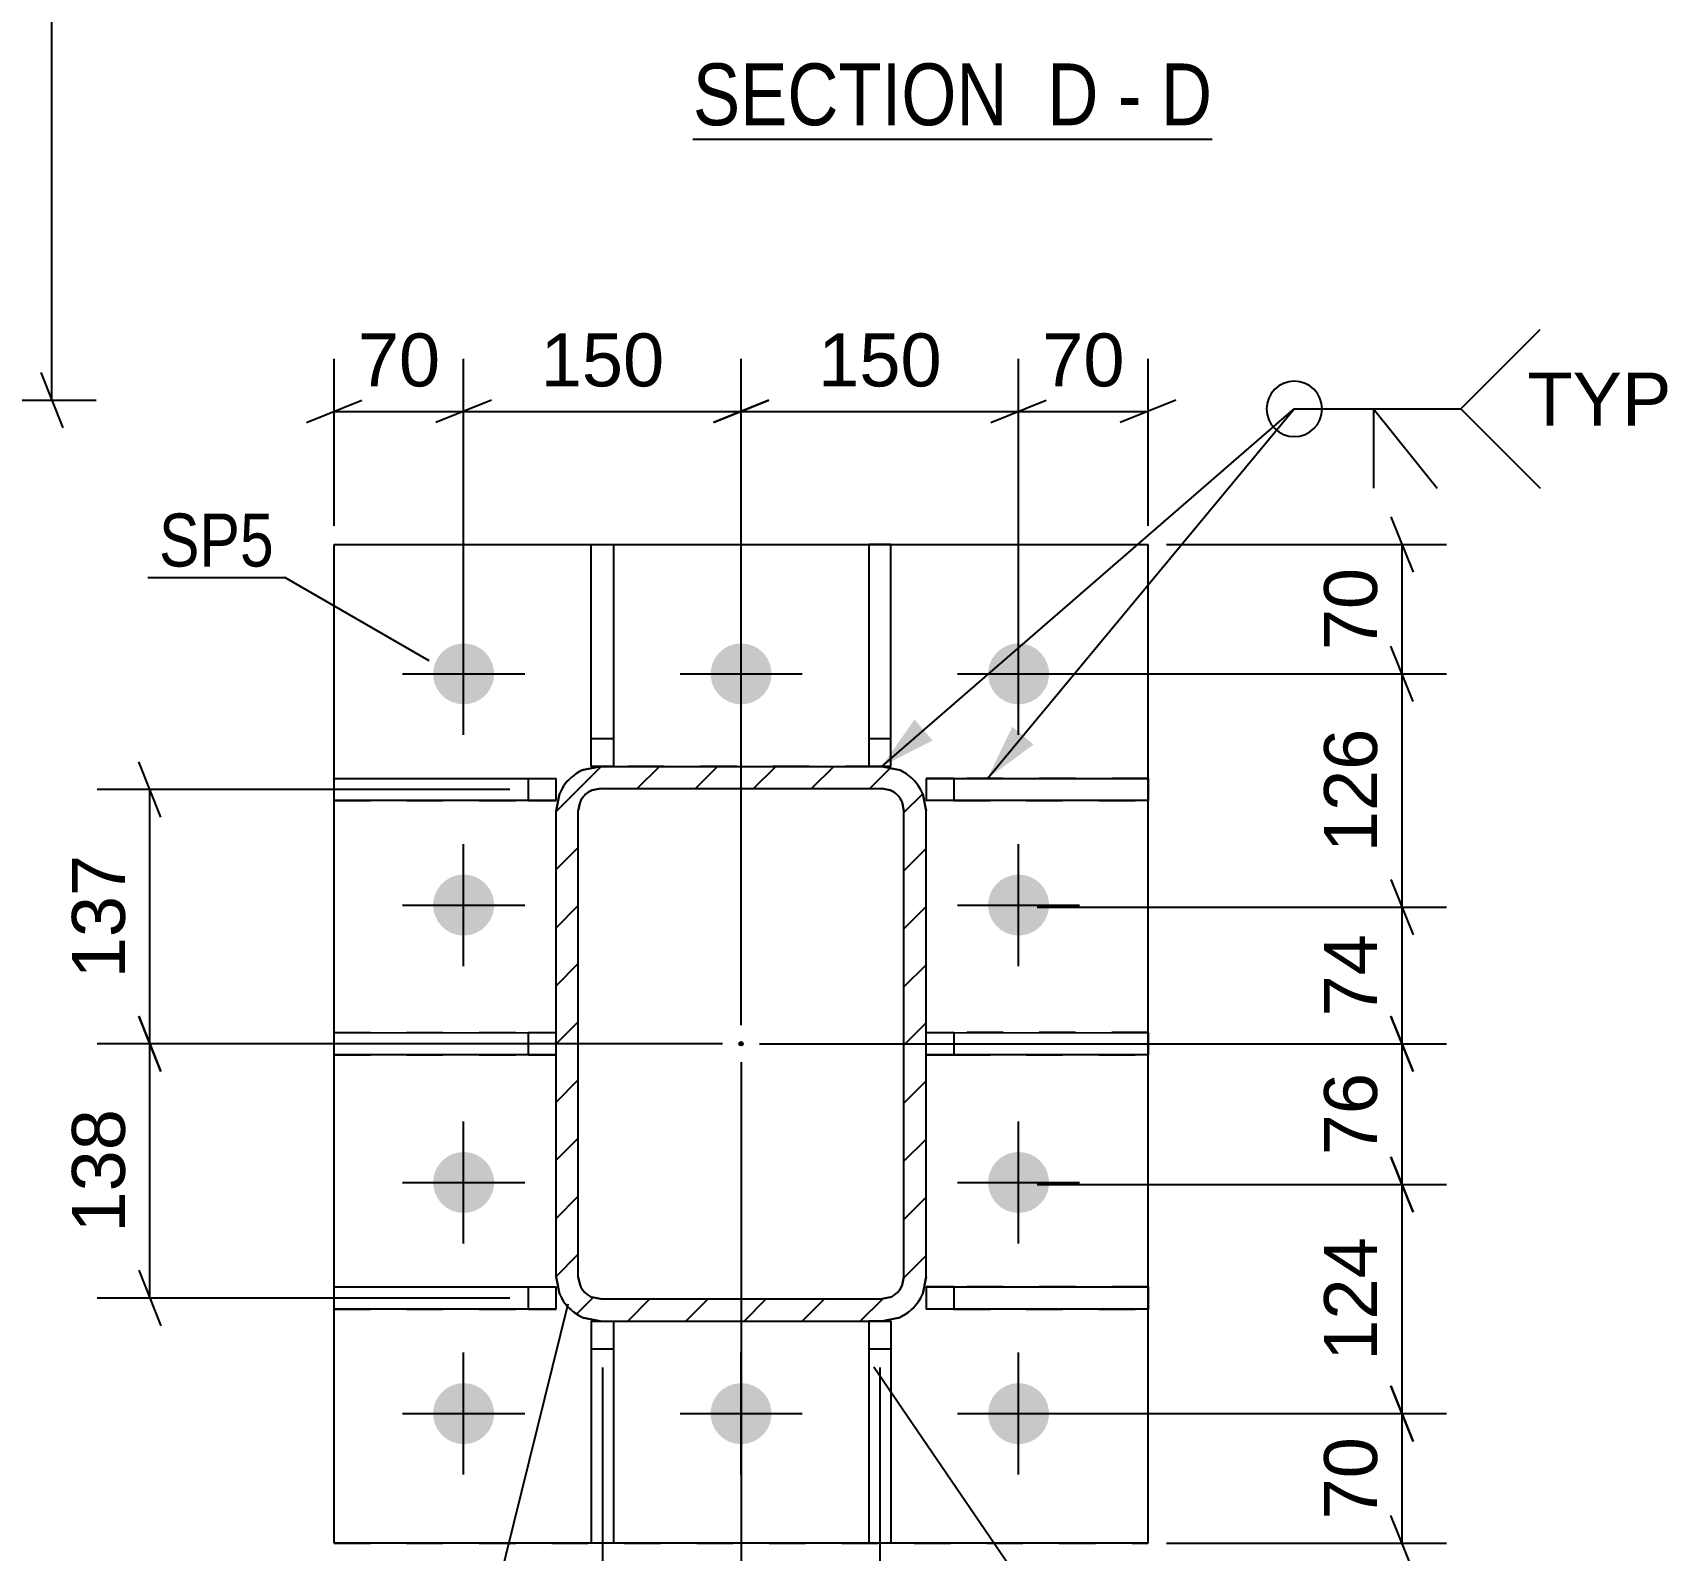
# Model space of a CAD drawing. Header units: millimetres. Extents: x 0 to 841, y 0 to 594.
# Drawn here: x 334.7 to 423.3, y 106 to 188.1 of the extents above; entities that cross this region are included whole.
import ezdxf

# ---------------------------------------------------------------- set-up
doc = ezdxf.new("R2010")
doc.units = ezdxf.units.MM
doc.linetypes.add('DXK_LINE_DOT2', pattern=[3.9198, 1.9599, -1.9599])
doc.linetypes.add('DXK_LINE_DOT3', pattern=[5.9187, 2.979, -0.9799, 0.9799, -0.9799])
doc.styles.add('Arial', font='ARIAL.TTF', dxfattribs={"height": 0.2})
doc.styles.add('Arial Narrow', font='ARIALN.TTF', dxfattribs={"height": 0.2})

# ---------------------------------------------------------------- blocks, each defined once
blk = doc.blocks.new('Unknown-318884472-14 - 2364')
at = {"color": 6, "linetype": 'Continuous'}
blk.add_line((370.368, 182.347), (398.439, 182.347), dxfattribs=at)
at = {"color": 0, "linetype": 'Continuous'}
for points in [[(388.477, 183.097), (388.477, 186.597), (370.368, 186.597), (370.368, 183.097)], [(392.295, 183.097), (392.295, 186.597), (389.527, 186.597), (389.527, 183.097)], [(394.62, 183.097), (394.62, 186.597), (393.345, 186.597), (393.345, 183.097)], [(398.439, 183.097), (398.439, 186.597), (395.67, 186.597), (395.67, 183.097)]]:
    blk.add_wipeout(points, dxfattribs=at)
at = {"color": 7, "linetype": 'Continuous', "style": 'Arial Narrow'}
for s, height, p in [('SECTION ', 3.3405, (370.368, 183.097)), ('D', 3.34, (389.527, 183.097)), ('D', 3.34, (395.67, 183.097)), ('-', 3.34, (393.345, 183.097))]:
    blk.add_text(s, height=height, dxfattribs=at).set_placement(p)
blk = doc.blocks.new('Part-318884472-4123 - 4047')
at = {"color": 2, "linetype": 'Continuous'}
for p, q in [((350.973, 146.58), (350.973, 147.78)), ((350.973, 147.78), (362.973, 147.778)), ((361.473, 147.78), (362.973, 147.779)), ((362.973, 146.578), (362.973, 147.778)), ((362.973, 146.578), (350.973, 146.58))]:
    blk.add_line(p, q, dxfattribs=at)
at = {"color": 7, "linetype": 'DXK_LINE_DOT2'}
for p, q in [((350.973, 147.78), (361.473, 147.78)), ((361.473, 146.58), (361.473, 147.78)), ((362.973, 147.779), (362.973, 147.778)), ((362.973, 147.778), (362.973, 147.779)), ((350.973, 146.58), (361.473, 146.58)), ((361.473, 146.58), (362.973, 146.579)), ((362.973, 146.579), (362.973, 146.578))]:
    blk.add_line(p, q, dxfattribs=at)
blk = doc.blocks.new('Part-318884472-4128 - 4047')
at = {"color": 2, "linetype": 'Continuous'}
for p, q in [((350.973, 132.83), (350.973, 134.03)), ((350.973, 134.03), (362.973, 134.028)), ((362.973, 134.029), (361.473, 134.03)), ((362.973, 132.828), (350.973, 132.83))]:
    blk.add_line(p, q, dxfattribs=at)
at = {"color": 7, "linetype": 'DXK_LINE_DOT2'}
for p, q in [((350.973, 134.03), (361.473, 134.03)), ((361.473, 132.83), (361.473, 134.03)), ((362.973, 132.828), (362.973, 134.029)), ((350.973, 132.83), (361.473, 132.83)), ((361.473, 132.83), (362.973, 132.829)), ((362.973, 132.829), (362.973, 132.828))]:
    blk.add_line(p, q, dxfattribs=at)
blk = doc.blocks.new('Bolt-318884472-4093 - 4047')
at = {"linetype": 'Continuous'}
for points in [[(357.973, 155.08), (358.316, 155.044), (358.644, 154.938), (358.943, 154.765), (359.199, 154.534), (359.402, 154.255), (359.542, 153.94), (359.614, 153.603), (359.614, 153.258), (359.542, 152.92), (359.402, 152.605), (359.199, 152.326), (358.943, 152.095), (358.644, 151.923), (358.316, 151.816), (357.973, 151.78), (357.63, 151.816), (357.302, 151.923), (357.003, 152.095), (356.747, 152.326), (356.544, 152.605), (356.403, 152.92), (356.332, 153.258), (356.332, 153.603), (356.403, 153.94), (356.544, 154.255), (356.747, 154.534), (357.003, 154.765), (357.302, 154.938), (357.63, 155.044)], [(372.973, 155.08), (373.316, 155.044), (373.644, 154.938), (373.943, 154.765), (374.199, 154.534), (374.402, 154.255), (374.542, 153.94), (374.614, 153.603), (374.614, 153.258), (374.542, 152.92), (374.402, 152.605), (374.199, 152.326), (373.943, 152.095), (373.644, 151.923), (373.316, 151.816), (372.973, 151.78), (372.63, 151.816), (372.302, 151.923), (372.003, 152.095), (371.747, 152.326), (371.544, 152.605), (371.403, 152.92), (371.332, 153.258), (371.332, 153.603), (371.403, 153.94), (371.544, 154.255), (371.747, 154.534), (372.003, 154.765), (372.302, 154.938), (372.63, 155.044)], [(387.973, 155.08), (388.316, 155.044), (388.644, 154.938), (388.943, 154.765), (389.199, 154.534), (389.402, 154.255), (389.542, 153.94), (389.614, 153.603), (389.614, 153.258), (389.542, 152.92), (389.402, 152.605), (389.199, 152.326), (388.943, 152.095), (388.644, 151.923), (388.316, 151.816), (387.973, 151.78), (387.63, 151.816), (387.302, 151.923), (387.003, 152.095), (386.747, 152.326), (386.544, 152.605), (386.403, 152.92), (386.332, 153.258), (386.332, 153.603), (386.403, 153.94), (386.544, 154.255), (386.747, 154.534), (387.003, 154.765), (387.302, 154.938), (387.63, 155.044)], [(357.973, 142.58), (358.316, 142.544), (358.644, 142.438), (358.943, 142.265), (359.199, 142.034), (359.402, 141.755), (359.542, 141.44), (359.614, 141.103), (359.614, 140.758), (359.542, 140.42), (359.402, 140.105), (359.199, 139.826), (358.943, 139.595), (358.644, 139.423), (358.316, 139.316), (357.973, 139.28), (357.63, 139.316), (357.302, 139.423), (357.003, 139.595), (356.747, 139.826), (356.544, 140.105), (356.403, 140.42), (356.332, 140.758), (356.332, 141.103), (356.403, 141.44), (356.544, 141.755), (356.747, 142.034), (357.003, 142.265), (357.302, 142.438), (357.63, 142.544)], [(387.973, 142.58), (388.316, 142.544), (388.644, 142.438), (388.943, 142.265), (389.199, 142.034), (389.402, 141.755), (389.542, 141.44), (389.614, 141.103), (389.614, 140.758), (389.542, 140.42), (389.402, 140.105), (389.199, 139.826), (388.943, 139.595), (388.644, 139.423), (388.316, 139.316), (387.973, 139.28), (387.63, 139.316), (387.302, 139.423), (387.003, 139.595), (386.747, 139.826), (386.544, 140.105), (386.403, 140.42), (386.332, 140.758), (386.332, 141.103), (386.403, 141.44), (386.544, 141.755), (386.747, 142.034), (387.003, 142.265), (387.302, 142.438), (387.63, 142.544)], [(357.973, 127.58), (358.316, 127.544), (358.644, 127.438), (358.943, 127.265), (359.199, 127.034), (359.402, 126.755), (359.542, 126.44), (359.614, 126.103), (359.614, 125.758), (359.542, 125.42), (359.402, 125.105), (359.199, 124.826), (358.943, 124.595), (358.644, 124.423), (358.316, 124.316), (357.973, 124.28), (357.63, 124.316), (357.302, 124.423), (357.003, 124.595), (356.747, 124.826), (356.544, 125.105), (356.403, 125.42), (356.332, 125.758), (356.332, 126.103), (356.403, 126.44), (356.544, 126.755), (356.747, 127.034), (357.003, 127.265), (357.302, 127.438), (357.63, 127.544)], [(387.973, 127.58), (388.316, 127.544), (388.644, 127.438), (388.943, 127.265), (389.199, 127.034), (389.402, 126.755), (389.542, 126.44), (389.614, 126.103), (389.614, 125.758), (389.542, 125.42), (389.402, 125.105), (389.199, 124.826), (388.943, 124.595), (388.644, 124.423), (388.316, 124.316), (387.973, 124.28), (387.63, 124.316), (387.302, 124.423), (387.003, 124.595), (386.747, 124.826), (386.544, 125.105), (386.403, 125.42), (386.332, 125.758), (386.332, 126.103), (386.403, 126.44), (386.544, 126.755), (386.747, 127.034), (387.003, 127.265), (387.302, 127.438), (387.63, 127.544)], [(357.973, 115.08), (358.316, 115.044), (358.644, 114.938), (358.943, 114.765), (359.199, 114.534), (359.402, 114.255), (359.542, 113.94), (359.614, 113.603), (359.614, 113.258), (359.542, 112.92), (359.402, 112.605), (359.199, 112.326), (358.943, 112.095), (358.644, 111.923), (358.316, 111.816), (357.973, 111.78), (357.63, 111.816), (357.302, 111.923), (357.003, 112.095), (356.747, 112.326), (356.544, 112.605), (356.403, 112.92), (356.332, 113.258), (356.332, 113.603), (356.403, 113.94), (356.544, 114.255), (356.747, 114.534), (357.003, 114.765), (357.302, 114.938), (357.63, 115.044)], [(372.973, 115.08), (373.316, 115.044), (373.644, 114.938), (373.943, 114.765), (374.199, 114.534), (374.402, 114.255), (374.542, 113.94), (374.614, 113.603), (374.614, 113.258), (374.542, 112.92), (374.402, 112.605), (374.199, 112.326), (373.943, 112.095), (373.644, 111.923), (373.316, 111.816), (372.973, 111.78), (372.63, 111.816), (372.302, 111.923), (372.003, 112.095), (371.747, 112.326), (371.544, 112.605), (371.403, 112.92), (371.332, 113.258), (371.332, 113.603), (371.403, 113.94), (371.544, 114.255), (371.747, 114.534), (372.003, 114.765), (372.302, 114.938), (372.63, 115.044)], [(387.973, 115.08), (388.316, 115.044), (388.644, 114.938), (388.943, 114.765), (389.199, 114.534), (389.402, 114.255), (389.542, 113.94), (389.614, 113.603), (389.614, 113.258), (389.542, 112.92), (389.402, 112.605), (389.199, 112.326), (388.943, 112.095), (388.644, 111.923), (388.316, 111.816), (387.973, 111.78), (387.63, 111.816), (387.302, 111.923), (387.003, 112.095), (386.747, 112.326), (386.544, 112.605), (386.403, 112.92), (386.332, 113.258), (386.332, 113.603), (386.403, 113.94), (386.544, 114.255), (386.747, 114.534), (387.003, 114.765), (387.302, 114.938), (387.63, 115.044)]]:
    blk.add_hatch(color=1, dxfattribs=at).paths.add_polyline_path(points)
at = {"color": 1, "linetype": 'Continuous'}
for p, q in [((357.973, 150.13), (357.973, 156.73)), ((372.973, 150.13), (372.973, 156.73)), ((387.973, 150.13), (387.973, 156.73)), ((354.673, 153.43), (361.273, 153.43)), ((369.673, 153.43), (376.273, 153.43)), ((384.673, 153.43), (391.273, 153.43)), ((357.973, 137.63), (357.973, 144.23)), ((387.973, 137.63), (387.973, 144.23)), ((354.673, 140.93), (361.273, 140.93)), ((384.673, 140.93), (391.273, 140.93)), ((357.973, 122.63), (357.973, 129.23)), ((387.973, 122.63), (387.973, 129.23)), ((354.673, 125.93), (361.273, 125.93)), ((384.673, 125.93), (391.273, 125.93)), ((357.973, 110.13), (357.973, 116.73)), ((372.973, 110.13), (372.973, 116.73)), ((387.973, 110.13), (387.973, 116.73)), ((354.673, 113.43), (361.273, 113.43)), ((369.673, 113.43), (376.273, 113.43)), ((384.673, 113.43), (391.273, 113.43))]:
    blk.add_line(p, q, dxfattribs=at)
blk = doc.blocks.new('Part-318884472-4103 - 4047')
at = {"color": 2, "linetype": 'Continuous'}
for p, q in [((381.073, 160.43), (379.873, 160.43)), ((379.873, 160.43), (379.873, 148.43)), ((381.073, 148.428), (381.073, 160.43)), ((381.073, 148.428), (380.587, 148.428))]:
    blk.add_line(p, q, dxfattribs=at)
at = {"color": 7, "linetype": 'DXK_LINE_DOT2'}
for p, q in [((379.873, 149.93), (381.073, 149.93)), ((379.873, 148.428), (379.873, 148.43)), ((381.073, 148.429), (379.873, 148.429)), ((379.873, 148.429), (379.873, 148.428)), ((380.587, 148.428), (379.873, 148.428)), ((381.073, 148.429), (381.073, 148.428))]:
    blk.add_line(p, q, dxfattribs=at)
blk = doc.blocks.new('Part-318884472-4108 - 4047')
at = {"color": 2, "linetype": 'Continuous'}
for p, q in [((364.873, 148.428), (364.873, 160.43)), ((364.873, 160.43), (366.073, 160.43)), ((366.073, 160.43), (366.073, 148.43)), ((364.873, 148.428), (365.359, 148.428))]:
    blk.add_line(p, q, dxfattribs=at)
at = {"color": 7, "linetype": 'DXK_LINE_DOT2'}
for p, q in [((364.873, 149.93), (366.073, 149.93)), ((366.073, 148.429), (364.873, 148.429)), ((364.873, 148.429), (364.873, 148.428)), ((365.359, 148.428), (366.073, 148.428)), ((366.073, 148.428), (366.073, 148.43)), ((366.073, 148.429), (366.073, 148.428))]:
    blk.add_line(p, q, dxfattribs=at)
blk = doc.blocks.new('Part-318884472-4113 - 4047')
at = {"color": 7, "linetype": 'DXK_LINE_DOT2'}
for p, q in [((379.873, 118.429), (379.873, 118.428)), ((379.873, 118.429), (379.873, 118.428)), ((380.568, 118.429), (379.873, 118.429)), ((381.073, 118.428), (381.073, 118.429)), ((381.073, 118.428), (381.073, 118.429)), ((379.873, 116.93), (381.073, 116.93))]:
    blk.add_line(p, q, dxfattribs=at)
at = {"color": 2, "linetype": 'Continuous'}
for p, q in [((379.873, 118.428), (379.873, 106.43)), ((379.873, 118.428), (381.073, 118.428)), ((381.073, 118.429), (380.568, 118.429)), ((381.073, 118.428), (381.073, 106.43)), ((381.073, 106.43), (379.873, 106.43))]:
    blk.add_line(p, q, dxfattribs=at)
blk = doc.blocks.new('Part-318884472-4118 - 4047')
at = {"color": 2, "linetype": 'Continuous'}
for p, q in [((364.873, 118.429), (365.377, 118.429)), ((364.873, 118.428), (364.873, 106.43)), ((364.873, 118.428), (366.073, 118.428)), ((366.073, 118.428), (366.073, 106.43)), ((366.073, 106.43), (364.873, 106.43))]:
    blk.add_line(p, q, dxfattribs=at)
at = {"color": 7, "linetype": 'DXK_LINE_DOT2'}
for p, q in [((364.873, 118.429), (364.873, 118.428)), ((364.873, 118.429), (364.873, 118.428)), ((365.377, 118.429), (366.073, 118.429)), ((366.073, 118.429), (366.073, 118.428)), ((366.073, 118.428), (366.073, 118.429)), ((364.873, 116.93), (366.073, 116.93))]:
    blk.add_line(p, q, dxfattribs=at)
blk = doc.blocks.new('Part-318884472-4133 - 4047')
at = {"color": 2, "linetype": 'Continuous'}
for p, q in [((350.973, 119.08), (350.973, 120.28)), ((350.973, 120.28), (362.973, 120.278)), ((361.473, 120.28), (362.973, 120.279)), ((362.973, 119.078), (362.973, 120.278)), ((362.973, 119.078), (350.973, 119.08))]:
    blk.add_line(p, q, dxfattribs=at)
at = {"color": 7, "linetype": 'DXK_LINE_DOT2'}
for p, q in [((350.973, 120.28), (361.473, 120.28)), ((361.473, 119.08), (361.473, 120.28)), ((362.973, 120.279), (362.973, 120.278)), ((362.973, 120.278), (362.973, 120.279)), ((350.973, 119.08), (361.473, 119.08)), ((361.473, 119.08), (362.973, 119.079)), ((362.973, 119.079), (362.973, 119.078))]:
    blk.add_line(p, q, dxfattribs=at)
blk = doc.blocks.new('Part-318884472-4138 - 4047')
at = {"color": 2, "linetype": 'Continuous'}
for p, q in [((384.473, 147.78), (382.973, 147.779)), ((382.973, 147.778), (394.973, 147.78)), ((382.973, 147.778), (382.973, 146.578)), ((394.973, 147.78), (394.973, 146.58)), ((394.973, 146.58), (382.973, 146.578))]:
    blk.add_line(p, q, dxfattribs=at)
at = {"color": 7, "linetype": 'DXK_LINE_DOT2'}
for p, q in [((382.973, 147.779), (382.973, 147.778)), ((382.973, 147.779), (382.973, 147.778)), ((394.973, 147.78), (384.473, 147.78)), ((384.473, 147.78), (384.473, 146.58)), ((384.473, 146.58), (382.973, 146.579)), ((384.473, 146.58), (394.973, 146.58))]:
    blk.add_line(p, q, dxfattribs=at)
blk = doc.blocks.new('Part-318884472-4143 - 4047')
at = {"color": 2, "linetype": 'Continuous'}
for p, q in [((384.473, 134.03), (382.973, 134.029)), ((382.973, 134.028), (394.973, 134.03)), ((394.973, 134.03), (394.973, 132.83)), ((394.973, 132.83), (382.973, 132.828))]:
    blk.add_line(p, q, dxfattribs=at)
at = {"color": 7, "linetype": 'DXK_LINE_DOT2'}
for p, q in [((382.973, 134.029), (382.973, 134.028)), ((382.973, 132.828), (382.973, 134.029)), ((394.973, 134.03), (384.473, 134.03)), ((384.473, 134.03), (384.473, 132.83)), ((382.973, 132.829), (384.473, 132.83)), ((384.473, 132.83), (394.973, 132.83))]:
    blk.add_line(p, q, dxfattribs=at)
blk = doc.blocks.new('Part-318884472-4148 - 4047')
at = {"color": 2, "linetype": 'Continuous'}
for p, q in [((384.473, 120.28), (382.973, 120.279)), ((382.973, 120.278), (394.973, 120.28)), ((382.973, 120.278), (382.973, 119.078)), ((394.973, 120.28), (394.973, 119.08)), ((394.973, 119.08), (382.973, 119.078))]:
    blk.add_line(p, q, dxfattribs=at)
at = {"color": 7, "linetype": 'DXK_LINE_DOT2'}
for p, q in [((382.973, 120.279), (382.973, 120.278)), ((382.973, 120.279), (382.973, 120.278)), ((394.973, 120.28), (384.473, 120.28)), ((384.473, 120.28), (384.473, 119.08)), ((384.473, 119.08), (382.973, 119.079)), ((384.473, 119.08), (394.973, 119.08))]:
    blk.add_line(p, q, dxfattribs=at)
blk = doc.blocks.new('Part-318884472-4163 - 4047')
at = {"color": 2, "linetype": 'Continuous'}
for p, q in [((350.973, 106.43), (350.973, 160.43)), ((350.973, 160.43), (394.973, 160.43)), ((394.973, 106.43), (394.973, 160.43)), ((394.973, 106.43), (350.973, 106.43)), ((350.973, 106.43), (350.973, 106.43)), ((394.973, 106.43), (394.973, 106.43))]:
    blk.add_line(p, q, dxfattribs=at)
at = {"color": 7, "linetype": 'DXK_LINE_DOT2'}
for p, q in [((350.973, 160.43), (394.973, 160.43)), ((350.973, 106.43), (394.973, 106.43))]:
    blk.add_line(p, q, dxfattribs=at)
blk = doc.blocks.new('Part-318884472-4179 - 4047')
at = {"linetype": 'Continuous'}
h = blk.add_hatch(dxfattribs=at)
h.set_pattern_fill('', scale=0.7, style=0, pattern_type=0)
h.set_pattern_definition([(45, (382.79, 146.9488), (-1.57154, 1.57154), [])])
h.paths.add_polyline_path([(382.973, 146.03), (382.79, 146.949), (382.27, 147.727), (381.491, 148.248), (380.573, 148.43), (365.373, 148.43), (364.454, 148.248), (363.676, 147.727), (363.155, 146.949), (362.973, 146.03), (362.973, 120.83), (363.155, 119.912), (363.676, 119.133), (364.454, 118.613), (365.373, 118.43), (380.573, 118.43), (381.491, 118.613), (382.27, 119.133), (382.79, 119.912), (382.973, 120.83)])
h.paths.add_polyline_path([(381.681, 120.371), (381.421, 119.982), (381.032, 119.722), (380.573, 119.63), (365.373, 119.63), (364.914, 119.722), (364.524, 119.982), (364.264, 120.371), (364.173, 120.83), (364.173, 146.03), (364.264, 146.49), (364.524, 146.879), (364.914, 147.139), (365.373, 147.23), (380.573, 147.23), (381.032, 147.139), (381.421, 146.879), (381.681, 146.49), (381.773, 146.03), (381.773, 120.83)])
blk.add_hatch(color=246, dxfattribs=at).paths.add_polyline_path([(372.973, 133.33, -1), (372.973, 133.53, -1)])
at = {"color": 7, "linetype": 'DXK_LINE_DOT2'}
for p, q in [((364.454, 148.248), (365.373, 148.43)), ((380.573, 148.43), (365.373, 148.43)), ((380.573, 148.43), (381.491, 148.248)), ((365.373, 147.23), (364.914, 147.139)), ((365.373, 147.23), (380.573, 147.23)), ((381.032, 147.139), (380.573, 147.23)), ((362.973, 146.03), (363.155, 146.949)), ((364.264, 146.49), (364.173, 146.03)), ((381.773, 146.03), (381.681, 146.49)), ((382.79, 146.949), (382.973, 146.03)), ((362.973, 120.83), (362.973, 146.03)), ((364.173, 120.83), (364.173, 146.03)), ((381.773, 120.83), (381.773, 146.03)), ((382.973, 120.83), (382.973, 146.03)), ((363.155, 119.912), (362.973, 120.83)), ((364.173, 120.83), (364.264, 120.371)), ((381.681, 120.371), (381.773, 120.83)), ((382.973, 120.83), (382.79, 119.912)), ((364.914, 119.722), (365.373, 119.63)), ((365.373, 119.63), (380.573, 119.63)), ((380.573, 119.63), (381.032, 119.722)), ((365.373, 118.43), (364.454, 118.613)), ((365.373, 118.43), (380.573, 118.43)), ((381.491, 118.613), (380.573, 118.43))]:
    blk.add_line(p, q, dxfattribs=at)
at = {"color": 2, "linetype": 'Continuous'}
for p, q in [((365.373, 148.43), (364.454, 148.248)), ((365.373, 148.43), (380.573, 148.43)), ((381.491, 148.248), (380.573, 148.43)), ((364.914, 147.139), (365.373, 147.23)), ((365.373, 147.23), (380.573, 147.23)), ((380.573, 147.23), (381.032, 147.139)), ((363.155, 146.949), (362.973, 146.03)), ((364.173, 146.03), (364.264, 146.49)), ((381.681, 146.49), (381.773, 146.03)), ((382.973, 146.03), (382.79, 146.949)), ((362.973, 120.83), (362.973, 146.03)), ((364.173, 120.83), (364.173, 146.03)), ((381.773, 120.83), (381.773, 146.03)), ((382.973, 120.83), (382.973, 146.03)), ((362.973, 120.83), (363.155, 119.912)), ((364.264, 120.371), (364.173, 120.83)), ((381.773, 120.83), (381.681, 120.371)), ((382.79, 119.912), (382.973, 120.83)), ((365.373, 119.63), (364.914, 119.722)), ((365.373, 119.63), (380.573, 119.63)), ((381.032, 119.722), (380.573, 119.63)), ((364.454, 118.613), (365.373, 118.43)), ((365.373, 118.43), (380.573, 118.43)), ((380.573, 118.43), (381.491, 118.613))]:
    blk.add_line(p, q, dxfattribs=at)
at = {"color": 7, "linetype": 'DXK_LINE_DOT3'}
blk.add_line((372.973, 133.43), (372.973, 133.43), dxfattribs=at)
at = {"color": 246, "linetype": 'DXK_LINE_DOT2'}
blk.add_line((372.973, 133.43), (372.973, 133.43), dxfattribs=at)
at = {"color": 246, "linetype": 'Continuous'}
blk.add_circle((372.973, 133.43), 0.1, dxfattribs=at)
at = {"color": 7, "linetype": 'DXK_LINE_DOT2'}
for centre, radius, start, end in [((365.373, 146.03), 2.4, 112.5, 157.5), ((380.573, 146.03), 2.4, 22.5, 67.5), ((365.373, 146.03), 1.2, 112.5, 157.5), ((380.573, 146.03), 1.2, 22.5, 67.5), ((365.373, 120.83), 2.4, 202.5, 247.5), ((365.373, 120.83), 1.2, 202.5, 247.5), ((380.573, 120.83), 1.2, 292.5, 337.5), ((380.573, 120.83), 2.4, 292.5, 337.5)]:
    blk.add_arc(centre, radius, start, end, dxfattribs=at)
at = {"color": 2, "linetype": 'Continuous'}
for centre, radius, start, end in [((365.373, 146.03), 2.4, 112.5, 157.5), ((380.573, 146.03), 2.4, 22.5, 67.5), ((365.373, 146.03), 1.2, 112.5, 157.5), ((380.573, 146.03), 1.2, 22.5, 67.5), ((365.373, 120.83), 2.4, 202.5, 247.5), ((365.373, 120.83), 1.2, 202.5, 247.5), ((380.573, 120.83), 1.2, 292.5, 337.5), ((380.573, 120.83), 2.4, 292.5, 337.5)]:
    blk.add_arc(centre, radius, start, end, dxfattribs=at)
blk = doc.blocks.new('StraightDimension-318884472-3390 - 2831')
at = {"color": 7, "linetype": 'Continuous'}
for p, q in [((335.707, 168.232), (335.707, 380.822)), ((335.107, 169.732), (336.307, 166.732)), ((296.636, 168.232), (338.107, 168.232))]:
    blk.add_line(p, q, dxfattribs=at)
blk = doc.blocks.new('StraightDimension-318884472-4259 - 4047')
at = {"color": 7, "linetype": 'Continuous'}
for p, q in [((350.973, 161.43), (350.973, 170.473)), ((357.973, 154.43), (357.973, 170.473)), ((349.473, 167.023), (352.473, 168.223)), ((350.973, 167.623), (357.973, 167.623)), ((359.473, 168.223), (356.473, 167.023))]:
    blk.add_line(p, q, dxfattribs=at)
at = {"color": 0}
blk.add_wipeout([(357.296, 168.373), (357.296, 172.573), (351.649, 172.573), (351.649, 168.373)], dxfattribs=at)
at = {"color": 3, "style": 'Arial'}
blk.add_text('70', height=2.8652, dxfattribs=at).set_placement((352.249, 168.973))
blk = doc.blocks.new('StraightDimension-318884472-4231 - 4047')
at = {"color": 7, "linetype": 'Continuous'}
for p, q in [((372.973, 134.43), (372.973, 170.473)), ((387.973, 154.43), (387.973, 170.473)), ((374.473, 168.223), (371.473, 167.023)), ((372.973, 167.623), (387.973, 167.623)), ((386.473, 167.023), (389.473, 168.223))]:
    blk.add_line(p, q, dxfattribs=at)
at = {"color": 0}
blk.add_wipeout([(384.408, 168.373), (384.408, 172.573), (376.537, 172.573), (376.537, 168.373)], dxfattribs=at)
at = {"color": 3, "style": 'Arial'}
blk.add_text('150', height=2.8652, dxfattribs=at).set_placement((377.137, 168.973))
blk = doc.blocks.new('StraightDimension-318884472-10642 - 4047')
at = {"color": 7, "linetype": 'Continuous'}
for p, q in [((408.104, 134.93), (409.304, 131.93)), ((373.973, 133.43), (411.104, 133.43)), ((408.704, 125.818), (408.704, 133.43)), ((409.304, 124.318), (408.104, 127.318)), ((388.973, 125.818), (411.104, 125.818))]:
    blk.add_line(p, q, dxfattribs=at)
at = {"color": 0}
blk.add_wipeout([(407.954, 132.448), (403.754, 132.448), (403.754, 126.8), (407.954, 126.8)], dxfattribs=at)
at = {"color": 3, "style": 'Arial'}
blk.add_text('76', height=2.8652, rotation=90.00021, dxfattribs=at).set_placement((407.354, 127.4))
blk = doc.blocks.new('StraightDimension-318884472-4274 - 4047')
at = {"color": 7, "linetype": 'Continuous'}
for p, q in [((341.612, 131.93), (340.412, 134.93)), ((371.973, 133.43), (338.162, 133.43)), ((341.012, 119.68), (341.012, 133.43)), ((340.412, 121.18), (341.612, 118.18)), ((360.473, 119.68), (338.162, 119.68))]:
    blk.add_line(p, q, dxfattribs=at)
at = {"color": 0}
blk.add_wipeout([(340.262, 130.49), (336.062, 130.49), (336.062, 122.62), (340.262, 122.62)], dxfattribs=at)
at = {"color": 3, "style": 'Arial'}
blk.add_text('138', height=2.8652, rotation=90.00021, dxfattribs=at).set_placement((339.662, 123.22))
blk = doc.blocks.new('StraightDimension-318884472-4270 - 4047')
at = {"color": 7, "linetype": 'Continuous'}
for p, q in [((341.612, 145.68), (340.412, 148.68)), ((360.473, 147.18), (338.162, 147.18)), ((341.012, 133.43), (341.012, 147.18)), ((340.412, 134.93), (341.612, 131.93)), ((371.973, 133.43), (338.162, 133.43))]:
    blk.add_line(p, q, dxfattribs=at)
at = {"color": 0}
blk.add_wipeout([(340.262, 144.24), (336.062, 144.24), (336.062, 136.37), (340.262, 136.37)], dxfattribs=at)
at = {"color": 3, "style": 'Arial'}
blk.add_text('137', height=2.8652, rotation=90.00021, dxfattribs=at).set_placement((339.662, 136.97))
blk = doc.blocks.new('StraightDimension-318884472-4240 - 4047')
at = {"color": 7, "linetype": 'Continuous'}
for p, q in [((357.973, 154.43), (357.973, 170.473)), ((372.973, 134.43), (372.973, 170.473)), ((359.473, 168.223), (356.473, 167.023)), ((357.973, 167.623), (372.973, 167.623)), ((371.473, 167.023), (374.473, 168.223))]:
    blk.add_line(p, q, dxfattribs=at)
at = {"color": 0}
blk.add_wipeout([(369.408, 168.373), (369.408, 172.573), (361.537, 172.573), (361.537, 168.373)], dxfattribs=at)
at = {"color": 3, "style": 'Arial'}
blk.add_text('150', height=2.8652, dxfattribs=at).set_placement((362.137, 168.973))
blk = doc.blocks.new('StraightDimension-318884472-4249 - 4047')
at = {"color": 7, "linetype": 'Continuous'}
for p, q in [((387.973, 154.43), (387.973, 170.473)), ((394.973, 161.43), (394.973, 170.473)), ((386.473, 167.023), (389.473, 168.223)), ((387.973, 167.623), (394.973, 167.623)), ((396.473, 168.223), (393.473, 167.023))]:
    blk.add_line(p, q, dxfattribs=at)
at = {"color": 0}
blk.add_wipeout([(394.296, 168.373), (394.296, 172.573), (388.649, 172.573), (388.649, 168.373)], dxfattribs=at)
at = {"color": 3, "style": 'Arial'}
blk.add_text('70', height=2.8652, dxfattribs=at).set_placement((389.249, 168.973))
blk = doc.blocks.new('StraightDimension-318884472-4279 - 4047')
at = {"color": 7, "linetype": 'Continuous'}
for p, q in [((372.973, 132.43), (372.973, 93.622)), ((380.473, 115.93), (380.473, 93.622)), ((371.473, 95.422), (374.473, 96.622)), ((381.973, 96.622), (378.973, 95.422)), ((372.973, 96.022), (380.473, 96.022))]:
    blk.add_line(p, q, dxfattribs=at)
at = {"color": 0}
blk.add_wipeout([(379.546, 96.772), (379.546, 100.972), (373.899, 100.972), (373.899, 96.772)], dxfattribs=at)
at = {"color": 3, "style": 'Arial'}
blk.add_text('75', height=2.8652, dxfattribs=at).set_placement((374.499, 97.372))
blk = doc.blocks.new('StraightDimension-318884472-10643 - 4047')
at = {"color": 7, "linetype": 'Continuous'}
for p, q in [((408.104, 127.318), (409.304, 124.318)), ((388.973, 125.818), (411.104, 125.818)), ((408.704, 113.43), (408.704, 125.818)), ((409.304, 111.93), (408.104, 114.93)), ((388.973, 113.43), (411.104, 113.43))]:
    blk.add_line(p, q, dxfattribs=at)
at = {"color": 0}
blk.add_wipeout([(407.954, 123.56), (403.754, 123.56), (403.754, 115.689), (407.954, 115.689)], dxfattribs=at)
at = {"color": 3, "style": 'Arial'}
blk.add_text('124', height=2.8652, rotation=90.00021, dxfattribs=at).set_placement((407.354, 116.289))
blk = doc.blocks.new('StraightDimension-318884472-4284 - 4047')
at = {"color": 7, "linetype": 'Continuous'}
for p, q in [((372.973, 132.43), (372.973, 93.622)), ((365.473, 115.93), (365.473, 93.622)), ((363.973, 95.422), (366.973, 96.622)), ((374.473, 96.622), (371.473, 95.422)), ((365.473, 96.022), (372.973, 96.022))]:
    blk.add_line(p, q, dxfattribs=at)
at = {"color": 0}
blk.add_wipeout([(372.046, 96.772), (372.046, 100.972), (366.399, 100.972), (366.399, 96.772)], dxfattribs=at)
at = {"color": 3, "style": 'Arial'}
blk.add_text('75', height=2.8652, dxfattribs=at).set_placement((366.999, 97.372))
blk = doc.blocks.new('StraightDimension-318884472-10639 - 4047')
at = {"color": 7, "linetype": 'Continuous'}
for p, q in [((408.104, 161.93), (409.304, 158.93)), ((395.973, 160.43), (411.104, 160.43)), ((408.704, 153.43), (408.704, 160.43)), ((409.304, 151.93), (408.104, 154.93)), ((388.973, 153.43), (411.104, 153.43))]:
    blk.add_line(p, q, dxfattribs=at)
at = {"color": 0}
blk.add_wipeout([(407.954, 159.754), (403.754, 159.754), (403.754, 154.107), (407.954, 154.107)], dxfattribs=at)
at = {"color": 3, "style": 'Arial'}
blk.add_text('70', height=2.8652, rotation=90.00021, dxfattribs=at).set_placement((407.354, 154.707))
blk = doc.blocks.new('StraightDimension-318884472-10640 - 4047')
at = {"color": 7, "linetype": 'Continuous'}
for p, q in [((409.304, 151.93), (408.104, 154.93)), ((388.973, 153.43), (411.104, 153.43)), ((408.704, 140.818), (408.704, 153.43)), ((408.104, 142.318), (409.304, 139.318)), ((388.973, 140.818), (411.104, 140.818))]:
    blk.add_line(p, q, dxfattribs=at)
at = {"color": 0}
blk.add_wipeout([(407.954, 151.06), (403.754, 151.06), (403.754, 143.189), (407.954, 143.189)], dxfattribs=at)
at = {"color": 3, "style": 'Arial'}
blk.add_text('126', height=2.8652, rotation=90.00021, dxfattribs=at).set_placement((407.354, 143.789))
blk = doc.blocks.new('StraightDimension-318884472-10641 - 4047')
at = {"color": 7, "linetype": 'Continuous'}
for p, q in [((408.104, 142.318), (409.304, 139.318)), ((388.973, 140.818), (411.104, 140.818)), ((408.704, 133.43), (408.704, 140.818)), ((409.304, 131.93), (408.104, 134.93)), ((373.973, 133.43), (411.104, 133.43))]:
    blk.add_line(p, q, dxfattribs=at)
at = {"color": 0}
blk.add_wipeout([(407.954, 139.948), (403.754, 139.948), (403.754, 134.3), (407.954, 134.3)], dxfattribs=at)
at = {"color": 3, "style": 'Arial'}
blk.add_text('74', height=2.8652, rotation=90.00021, dxfattribs=at).set_placement((407.354, 134.9))
blk = doc.blocks.new('StraightDimension-318884472-10644 - 4047')
at = {"color": 7, "linetype": 'Continuous'}
for p, q in [((408.104, 114.93), (409.304, 111.93)), ((388.973, 113.43), (411.104, 113.43)), ((408.704, 106.43), (408.704, 113.43)), ((409.304, 104.93), (408.104, 107.93)), ((395.973, 106.43), (411.104, 106.43))]:
    blk.add_line(p, q, dxfattribs=at)
at = {"color": 0}
blk.add_wipeout([(407.954, 112.754), (403.754, 112.754), (403.754, 107.107), (407.954, 107.107)], dxfattribs=at)
at = {"color": 3, "style": 'Arial'}
blk.add_text('70', height=2.8652, rotation=90.00021, dxfattribs=at).set_placement((407.354, 107.707))
blk = doc.blocks.new('Mark-318884472-4159 - 4047')
at = {"color": 30, "linetype": 'Continuous'}
for p in [(340.904, 158.636), (356.109, 154.136)]:
    blk.add_line(p, (348.315, 158.636), dxfattribs=at)
at = {"color": 0}
blk.add_wipeout([(347.715, 159.236), (347.715, 162.236), (341.504, 162.236), (341.504, 159.236)], dxfattribs=at)
blk.add_wipeout([(347.715, 159.236), (347.715, 162.236), (341.504, 162.236), (341.504, 159.236)], dxfattribs=at)
at = {"color": 3, "style": 'Arial Narrow'}
blk.add_text('SP5', height=2.8633, dxfattribs=at).set_placement((341.504, 159.236))
blk = doc.blocks.new('Mark-318884472-4175 - 4047')
at = {"color": 30, "linetype": 'Continuous'}
for p in [(363.597, 119.344), (349.105, 98.801)]:
    blk.add_line(p, (358.525, 98.801), dxfattribs=at)
at = {"color": 0}
blk.add_wipeout([(357.925, 99.401), (357.925, 102.401), (349.705, 102.401), (349.705, 99.401)], dxfattribs=at)
blk.add_wipeout([(357.925, 99.401), (357.925, 102.401), (349.705, 102.401), (349.705, 99.401)], dxfattribs=at)
at = {"color": 3, "style": 'Arial Narrow'}
blk.add_text('BC11', height=2.8633, dxfattribs=at).set_placement((349.705, 99.401))
blk = doc.blocks.new('WeldMark-318884472-4288 - 4047')
at = {"linetype": 'Continuous'}
for points in [[(383.331, 149.828), (380.573, 148.43), (382.349, 150.962)], [(388.788, 149.609), (386.295, 147.78), (387.634, 150.567)]]:
    blk.add_hatch(color=30, dxfattribs=at).paths.add_polyline_path(points)
at = {"color": 30, "linetype": 'Continuous'}
for p, q in [((380.573, 148.43), (402.881, 167.757)), ((386.295, 147.78), (402.881, 167.757)), ((402.881, 167.757), (411.881, 167.757))]:
    blk.add_line(p, q, dxfattribs=at)
at = {"color": 3, "linetype": 'Continuous'}
for q in [(410.596, 163.472), (407.167, 163.472)]:
    blk.add_line((407.167, 167.757), q, dxfattribs=at)
for start, end in [(90, 270), (270, 90)]:
    blk.add_arc((402.881, 167.757), 1.5, start, end, dxfattribs=at)
at = {"color": 0, "linetype": 'Continuous'}
blk.add_wipeout([(423.257, 166.857), (423.257, 169.857), (415.481, 169.857), (415.481, 166.857)], dxfattribs=at)
blk.add_wipeout([(423.257, 166.857), (423.257, 169.857), (415.481, 169.857), (415.481, 166.857)], dxfattribs=at)
at = {"color": 3, "linetype": 'Continuous'}
for q in [(416.167, 172.043), (416.167, 163.472)]:
    blk.add_line((411.881, 167.757), q, dxfattribs=at)
at = {"color": 3, "linetype": 'Continuous', "style": 'Arial'}
blk.add_text('TYP', height=2.8652, dxfattribs=at).set_placement((415.481, 166.857))
blk = doc.blocks.new('MarkSet-318884472-4345 - 4047')
at = {"color": 30, "linetype": 'Continuous'}
for p, q in [((380.145, 115.969), (393.285, 96.695)), ((393.285, 96.695), (412.175, 96.695))]:
    blk.add_line(p, q, dxfattribs=at)
at = {"color": 0}
for points in [[(399.184, 97.295), (399.184, 100.295), (393.885, 100.295), (393.885, 97.295)], [(406.111, 97.295), (406.111, 100.295), (400.084, 100.295), (400.084, 97.295)], [(411.575, 97.295), (411.575, 100.295), (407.011, 100.295), (407.011, 97.295)]]:
    blk.add_wipeout(points, dxfattribs=at)
for points in [[(399.184, 97.295), (399.184, 100.295), (393.885, 100.295), (393.885, 97.295)], [(406.111, 97.295), (406.111, 100.295), (400.084, 100.295), (400.084, 97.295)], [(411.575, 97.295), (411.575, 100.295), (407.011, 100.295), (407.011, 97.295)]]:
    blk.add_wipeout(points, dxfattribs=at)
at = {"color": 3, "style": 'Arial Narrow'}
for s, p in [('10x', (393.885, 97.295)), ('ST5', (400.084, 97.295)), ('NS', (407.011, 97.295))]:
    blk.add_text(s, height=2.8633, dxfattribs=at).set_placement(p)

msp = doc.modelspace()

# ---------------------------------------------------------------- block references
for name in ['StraightDimension-318884472-3390 - 2831', 'Unknown-318884472-14 - 2364', 'Part-318884472-4163 - 4047', 'Part-318884472-4108 - 4047', 'Part-318884472-4103 - 4047', 'Bolt-318884472-4093 - 4047', 'Part-318884472-4179 - 4047', 'Part-318884472-4123 - 4047', 'Part-318884472-4138 - 4047', 'Part-318884472-4128 - 4047', 'Part-318884472-4143 - 4047', 'Part-318884472-4133 - 4047', 'Part-318884472-4148 - 4047', 'Part-318884472-4118 - 4047', 'Part-318884472-4113 - 4047']:
    msp.add_blockref(name, (0, 0))

# ---------------------------------------------------------------- next in the draw order: block references
for name in ['StraightDimension-318884472-4259 - 4047', 'StraightDimension-318884472-4231 - 4047']:
    msp.add_blockref(name, (0, 0))

# ---------------------------------------------------------------- next in the draw order: block references
for name in ['StraightDimension-318884472-4249 - 4047', 'StraightDimension-318884472-4274 - 4047', 'StraightDimension-318884472-10642 - 4047']:
    msp.add_blockref(name, (0, 0))

# ---------------------------------------------------------------- next in the draw order: block references
for name in ['StraightDimension-318884472-10639 - 4047', 'StraightDimension-318884472-4270 - 4047', 'StraightDimension-318884472-10643 - 4047']:
    msp.add_blockref(name, (0, 0))

# ---------------------------------------------------------------- next in the draw order: block references
for name in ['StraightDimension-318884472-4240 - 4047', 'StraightDimension-318884472-10640 - 4047', 'StraightDimension-318884472-4279 - 4047', 'StraightDimension-318884472-10644 - 4047']:
    msp.add_blockref(name, (0, 0))

# ---------------------------------------------------------------- next in the draw order: block references
for name in ['WeldMark-318884472-4288 - 4047', 'Mark-318884472-4159 - 4047', 'StraightDimension-318884472-4284 - 4047', 'MarkSet-318884472-4345 - 4047']:
    msp.add_blockref(name, (0, 0))

# ---------------------------------------------------------------- next in the draw order: block references
for name in ['StraightDimension-318884472-10641 - 4047', 'Mark-318884472-4175 - 4047']:
    msp.add_blockref(name, (0, 0))

doc.saveas('drawing.dxf')
